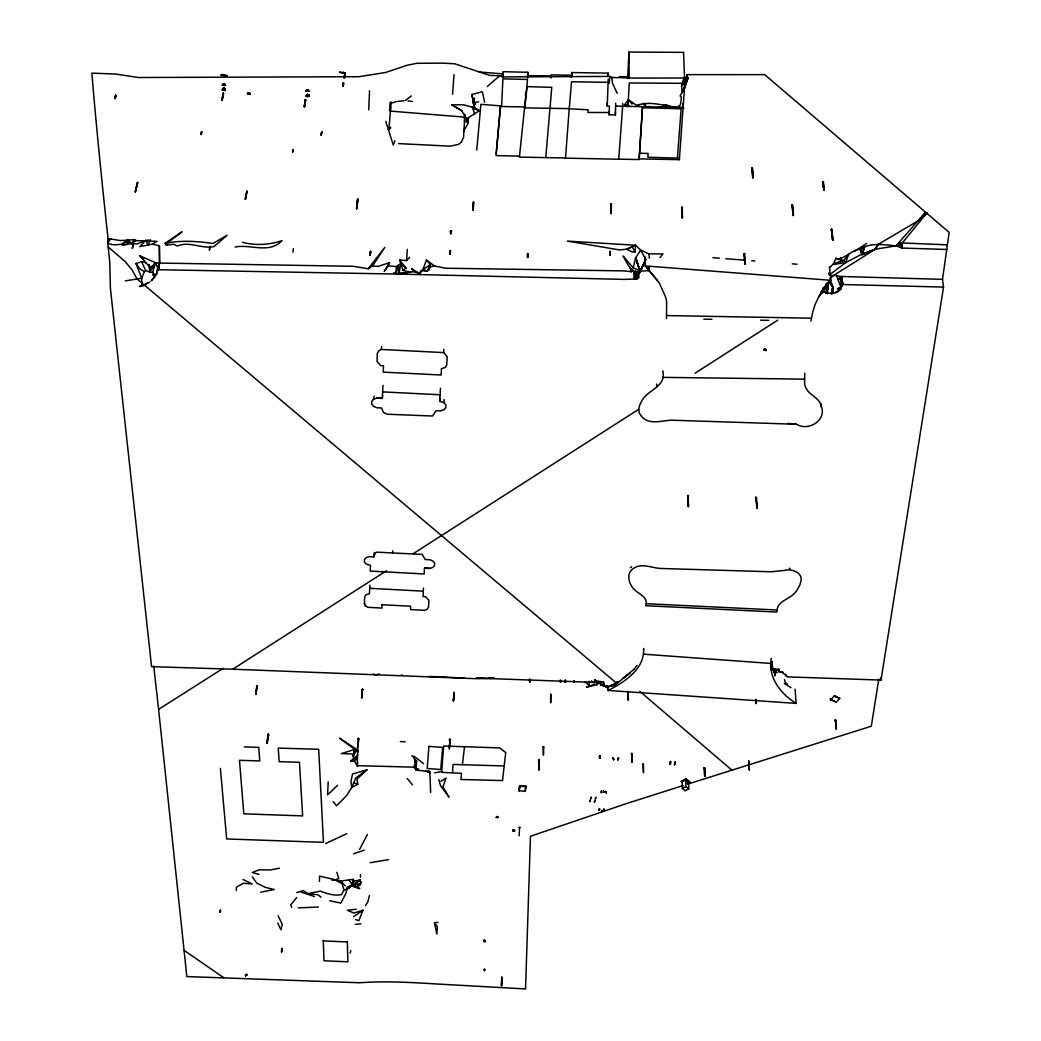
<?xml version="1.0" encoding="UTF-8"?>
<svg xmlns="http://www.w3.org/2000/svg" width="1041" height="1041" viewBox="0 0 1041 1041"><rect width="100%" height="100%" fill="white"/><g stroke="black" fill="none" stroke-linecap="round" stroke-linejoin="round"><path stroke-width="1.5" d="M615.686 103.202L615.4 114.861L609.037 114.731L609.414 106.143L607.241 106.078L607.254 103.085M606.343 792.956L605.953 791.264L606.343 792.865M607.241 106.078L608.217 79.285M608.217 76.214L608.217 73.143L571.717 72.545L571.301 77.359M795.09 689.246L796.131 703.391L608.048 690.443L608.048 685.759M609.037 114.731L609.037 111.569M609.844 255.162L609.948 251.362L610.065 255.266M804.758 373.238L804.602 384.207A30.215 23.071 -6.5 0 0 805.786 387.59C809.221 395.788 820.009 397.389 821.453 407.096A21.445 16.253 -5.3 0 1 822.091 408.788C824.732 421.163 808.506 430.467 798.018 425.027A14.548 11.009 -5.4 0 1 796.43 424.26L671.198 420.187C661.165 420.642 647.619 425.821 640.54 414.93C636.832 410.453 639.734 404.689 642.05 400.304C648.374 389.49 666.591 386.523 662.831 370.856M222.345 90.203C221.317 88.745 225.468 92.102 225.233 89.76L224.44 88.186L225.233 89.916L222.358 89.643L224.544 88.589L222.878 88.095M222.514 85.141C230.764 85.466 218.545 86.117 223.711 83.97L225.416 84.92L222.527 84.503M224.622 89.214L224.166 88.095L223.438 88.875L224.622 89.058M222.488 85.232L223.711 83.97M224.27 88.16L223.828 88.784L224.466 88.134M225.39 85.479L224.648 83.84M601.451 810.432L601.828 811.967L601.997 810.497M603.39 810.627L603.728 809.013M603.637 791.004L604.027 792.422L603.637 790.874M596.961 681.53L607.241 687.711L607.241 686.318L607.241 687.711L618.094 681.595L615.791 684.497L613.032 685.967L610.299 685.824L612.681 684.64M670.586 761.439L670.3 762.767L670.43 761.426M771.264 658.289C767.842 677.496 780.49 693.735 796.131 703.391M598.77 810.236L599.564 808.74L599.356 810.288M599.681 756.234L600.084 758.069L600.163 756.247L599.616 756.924M599.564 808.74L598.926 810.249M600.084 758.069L600.163 756.247M600.553 685.108L600.722 682.623M600.709 685.121L600.397 682.415M601.086 792.63L601.308 790.978L601.672 792.578M670.352 762.207L670.495 762.22M772.695 669.389L771.342 669.519L772.63 669.428L771.342 669.519L772.253 669.142L771.902 661.464L772.786 669.051L771.342 669.519L778.954 669.168L779.032 671.64L782.481 672.473L787.321 676.871L881.011 680.085L943.536 287.082L942.495 279.352L949.158 232.416L764.706 74.653L687.073 74.614L685.277 80.912L684.783 80.131L688.166 77.815L686.852 76.331L687.073 74.614M594.398 802.038L595.192 800.438L594.398 801.947M595.322 798.824L596.09 797.224L595.322 798.72M608.048 690.443C623.624 682.727 644.717 669.246 643.624 648.959M305.768 91.074L308.722 91.14L307.681 89.851L305.755 91.166L307.55 89.838L308.709 91.218L305.755 91.166C307.485 88.615 310.517 92.714 305.729 90.476M306.067 96.071C314.161 94.106 303.23 99.611 307.329 94.341M307.238 95.095C307.589 93.794 306.366 96.11 308.11 95.46L309.021 96.123L306.041 95.473M590.559 800.152L589.766 801.752L589.974 800.1M947.037 249.476L902.274 248.07L902.3 242.943L926.945 212.871M560.748 682.297L560.188 680.215L560.8 680.489M574.138 680.814L574.111 682.245L574.294 680.827M268.175 734.907L268.188 734.204L267.901 735.076M777.093 610.885C777.002 601.23 788.857 599.564 793.997 593.695A9.369 6.701 -3.5 0 0 795.701 591.822L796.261 591.21A82.473 59.74 -2.3 0 0 797.653 589.193L799.839 585.003A56.461 40.677 -2.7 0 0 800.477 582.791C804.264 573.123 792.201 568.204 784.537 570.429L771.147 571.782L660.384 568.451C651.731 567.97 641.373 562.556 633.279 568.568C626.942 572.407 628.113 581.516 632.069 586.773C635.986 593.76 648.985 595.738 645.797 605.706L776.677 612.056L777.172 610.013L645.98 603.702M392.639 552.966L376.907 552.133L375.411 553.07L373.628 556.909L369.23 556.636L366.237 557.612L364.441 559.538L364.415 561.919L366.185 564.066L370.466 565.315L370.206 571.067L424.194 573.955L424.455 568.139L429.621 568.386L432.718 567.475L434.565 565.549L434.631 563.181L432.913 561.021L429.907 559.772L425.249 559.538L422.165 554.411L392.639 552.966L392.847 550.754M564.99 682.441L565.068 680.15L564.99 682.349M565.562 682.323L565.211 680.15L565.692 680.762M236.346 890.536L236.411 887.257L243.178 883.275L252.13 883.952L242.956 879.476M268.708 735.18L267.693 735.089L268.63 735.336M323.257 940.257L323.985 960.752L347.863 961.832L347.33 941.324M409.634 257.4L406.563 260.601L399.588 259.951L400.811 263.334L397.87 265.559L399.067 273.367L399.197 266.873L398.508 273.419L393.628 273.002L397.05 274.069L624.08 279.391L637.17 278.962L638.693 277.309L637.573 272.3C629.428 270.79 626.955 262.241 623.065 255.995L633.175 267.888L639.2 270.218L639.734 269.606L635.635 257.908L640.644 250.048L635.57 245.247L567.449 241.109L619.525 249.931L626.773 249.215L635.57 245.247L635.01 251.987L632.147 251.961L626.773 249.215L635.57 245.247M571.626 77.151L571.717 72.545M415.19 767.191L357.284 765.655L357.714 747.074M550.676 694.295L550.676 702.87L550.832 694.295M360.42 877.199L360.485 874.622M543.493 755.063L543.441 746.618L543.376 754.946M307.707 89.825L306.926 90.125L307.681 89.864M307.524 90.073L306.926 90.125M307.811 90.476L306.679 90.411L307.511 89.955M308.878 94.575L307.941 95.069L308.995 95.993M519.706 785.942L519.121 790.978L519.641 785.851L525.887 786.371L525.861 787.543L525.718 786.358M539.472 759.917L539.004 761.843L538.535 759.787M538.704 759.696L538.822 769.937L539.147 761.465M538.822 769.937L538.926 759.67M539.407 761.622L539.212 759.696M305.481 100.118L305.286 100.743M381.982 604.678L381.969 608.061L367.668 607.293L365.69 605.901L364.441 603.715L364.662 596.896L365.846 594.853L369.451 593.708L369.867 585.224M450.506 233.691L451.13 231.479L451.104 233.678L450.454 231.544M221.486 74.796L223.841 74.952L223.815 75.759L221.278 75.303L222.175 74.418L221.213 75.199M551.014 78.062L551.105 74.874L569.921 75.186M825.734 285.078L826.554 291.948L825.773 292.586L824.173 291.74L824.329 286.9L822.871 288.357L822.976 291.74L818.89 296.763M329.828 900.764L340.888 903.107L345.95 893.256L347.33 887.544L353.042 885.331L353.433 879.346L340.836 881.024L319.6 876.132L319.418 881.389M525.367 791.121L525.64 787.113L525.289 791.433L519.121 790.613M529.583 682.115L529.635 680.267L530.103 681.998M530.181 680.046C527.891 680.892 531.365 681.829 530.207 679.448M519.134 835.871L519.563 827.569M603.116 682.154L604.522 686.097L603.533 681.816L594.697 681.269L594.658 682.389L476.336 678.081L483.883 678.159M268.37 735.284L268.409 734.465M512.901 831.108L514.853 830.965L514.202 829.781L513.226 830.562M514.371 830.926L514.332 829.716L513.044 829.872L514.449 830.002M514.176 830.406L512.706 830.588M519.108 790.809L519.771 786.397L525.874 786.41M519.615 786.358L519.745 786.866M670.443 763.196L670.378 762.441L670.352 764.445M513.447 831.069L513.252 829.937M383.257 372.118L383.504 365.794L380.681 365.651L377.037 361.422L377.31 353.354L378.69 350.856L381.136 349.451L443.778 352.6L447.201 356.829L446.732 364.897L445.47 367.395L441.436 368.683L441.124 375.007L383.465 372.131M501.684 977.356L501.619 985.827L501.879 977.174M618.094 758.082L617.951 759.995M307.459 94.445L307.98 95.017L306.965 95.265L307.837 95.134M527.553 257.439L527.644 253.497L527.462 257.231M527.826 257.387L527.618 253.523M608.1 76.019L608.217 73.143M627.658 78.582L628.946 52.05L683.547 52.388L684.783 83.345L683.143 107.47L622.661 106.273L618.718 159.221L565.51 158.141L569.219 108.628L524.716 107.874L524.924 103.072M307.954 94.9L307.212 95.017L307.615 94.497M368.722 109.878L369.542 90.749M382.971 385.287L382.307 398.378L376.842 398.117L373.576 399.171L371.741 401.41L371.728 404.051L373.511 406.367L376.699 407.747L381.605 407.981L383.426 412.379L387.044 414.214L432.535 416.023L436.101 410.727L440.668 410.935L443.843 409.842L445.821 407.682L445.912 405.027L444.078 402.646L439.666 401.332L440.46 388.228M496.167 817.497L498.105 817.601L497.663 816.847M497.637 817.471L497.741 816.534M497.715 817.159L496.219 817.068M525.653 92.714L525.523 95.733L525.835 93.169M527.592 78.023L527.839 72.297L503.297 71.699L502.972 76.474M496.622 817.38L496.726 816.456M344.324 72.623L345.052 73.117L339.73 72.441M342.762 72.805L344.987 73.013L342.723 72.493L344.987 73.026L344.493 76.969L345 72.974L342.801 72.532M328.201 781.791L327.603 794.869L337.609 785.304M485.418 941.585L483.597 941.454M483.779 940.517C486.876 940.062 483.61 942.378 483.805 939.906M484.039 941.467L484.117 940.583L485.067 940.674L484.989 941.571M484.351 970.732L484.625 969.067M643.611 649.584L643.676 648.374M282.02 949.548L281.76 948.52L281.682 951.955M396.387 266.574L396.035 273.419L397.87 265.559L396.387 266.574L387.981 265.858L384.233 271.467L389.581 262.592L378.104 266.405L372.457 266.093L368.215 268.773L353.341 266.288L159.598 263.061L156.384 274.616L152.689 274.915L155.278 275.305L155.786 274.343M675.023 763.001L674.49 764.784L675.167 762.402M675.297 761.817L675.01 763.573M464.846 114.146L463.583 137.1L461.41 142.123L458.469 144.374L450.363 146.169L398.612 143.606M639.512 153.235L648.127 153.456L647.853 157.243L677.392 158.102L681.152 108.784L642.401 107.73L639.148 158.896L679.37 159.663L683.117 106.716M357.909 739.24L358.403 738.941M423.479 588.061L422.997 596.584L425.613 596.727L428.905 600.345L428.528 607.163L427.226 609.258L424.884 610.351L410.57 609.584L410.635 606.2L382.06 604.73M627.931 106.546L629.258 82.955L684.783 83.345M675.258 762.546L675.154 761.817M223.88 75.655L223.399 74.705M502.165 77.06L502.348 73.859L479.328 71.985M502.972 77.424L503.297 71.699M527.566 76.93L527.839 72.297M642.557 106.716L639.148 159.559L618.718 159.143M450.219 740.854L450.402 739.214L449.725 740.945L449.4 739.019M449.296 748.791L449.998 739.448M453.499 700.944L453.967 692.395M453.382 700.814L454.11 692.395M454.253 692.512L453.421 700.788M529.635 680.267L529.596 680.983L530.142 680.267M406.563 260.601L407.33 249.333M472.9 210.035L473.46 201.863M473.069 210.191L473.551 201.941L473.291 210.035M519.446 156.111L496.05 155.603L500.474 106.468L501.606 106.533L502.894 78.856L527.527 79.454L519.407 157.1L565.523 157.985M674.828 763.235L674.49 764.784M388.983 128.472L391.195 102.161M422.581 270.725L427.031 271.141L428.996 270.048L430.206 266.86L430.375 264.518L426.407 260.042L422.854 269.697L419.744 273.588L414.162 271.675L399.067 273.367L397.87 265.559M452.601 94.289L454.006 74.627M411.872 755.636L416.634 761.205L416.14 767.594L414.93 768.245L414.201 765.395M594.827 680.046L594.658 682.389L595.075 679.903M463.57 131.244L468.125 123.202L468.528 117.555L479.433 110.671L476.257 108.641M452.484 772.63L453.095 764.445L504.156 765.942L505.718 752.539L499.732 747.919L443.687 746.02L441.631 772.344L461.488 773.307L460.864 779.475L502.53 780.555L504.156 765.942M607.085 686.305L607.58 687.177M451.065 231.544L451.104 233.678M451.182 231.18L450.467 231.128C449.504 233.626 452.354 232.572 451.221 230.595M449.933 253.978L450.219 250.413L450.063 254.29M449.998 254.342L450.558 250.582M439.666 401.332L439.901 398.287M414.969 767.829L418.378 769.39L415.984 769.976L414.969 767.829L418.378 769.39M474.501 98.14L474.149 102.512L475.516 104.074L473.954 104.894L475.112 109.149L479.433 110.671M670.352 764.354L670.547 762.598M545.77 157.555L551.769 87.34L527.11 86.624L524.716 107.874M613.188 757.978L613.696 759.826L613.331 757.991M829.404 268.018L833.425 263.789L836.014 258.259C842.937 262.566 861.558 239.742 862.273 254.186L875.091 249.254L896.093 245.845L902.118 242.93L902.04 245.702L902.3 242.943L947.141 244.843M476.752 150.099L480.903 104.321L500.513 105.896L496.193 153.652M150.477 239.729L148.186 244.856L145.766 240.471L136.97 243.971L131.374 243.581L127.614 240.055L127.21 244.375L122.994 245.312L121.537 244.193C117.178 244.804 104.542 246.47 108.394 238.649L120.665 240.601L134.549 239.599L136.033 240.588L156.957 241.343L152.337 244.128L139.793 246.639L145.766 240.471L148.902 239.977M154.927 276.828L151.244 280.836L155.278 275.305L152.676 272.547L149.917 272.248L150.333 267.836L148.967 264.427M350.791 950.628L350.231 953.114M357.284 765.655L357.597 762.467M361.591 697.834L362.424 689.363M358.13 738.485L358.156 739.383M357.505 747.659L358.416 738.316M357.636 747.672L358.82 739.188M358.716 738.524L358.364 739.357M666.487 318.455L666.643 301.669A87.678 69.552 0.1 0 0 665.524 296.802L659.226 282.853L645.173 265.91L645.017 256.919M247.446 94.263L248.2 93.091L249.45 93.235L249.931 94.523L247.433 93.56L249.957 93.287M382.62 395.346L382.307 398.378L376.842 398.117M822.702 288.917L822.976 291.74L824.303 287.732L825.539 287.823L822.937 288.435L822.976 291.74M821.349 292.391C825.474 284.18 815.545 302.241 814.543 306.275A156.54 119.481 -10.3 0 0 813.281 310.387L812.514 313.081A144.634 110.697 -10.1 0 0 811.694 317.271L810.926 321.083M403.023 270.465L405.99 268.162L400.811 263.334L403.023 270.465L410.284 272.156L397.05 274.069L158.362 269.723L159.494 263.126M370.57 251.727L370.023 254.967M370.323 251.349L370.258 255.071M370.505 251.362L370.154 255.279L370.674 251.519M462.399 764.693L464.481 746.852M519.888 827.491L518.938 827.465L519.81 827.608M830.38 275.514L836.496 275.488L837.966 279.391L841.831 276.503L842.338 286.093L840.92 287.238L837.966 279.391L841.206 277.179L840.92 287.238L837.55 288.656L840.321 289.775L841.245 288.396L837.55 288.656M281.473 952.073L281.903 948.611M599.525 757.991L599.694 756.612M613.214 757.783L613.201 757.653M609.128 83.592L609.987 76.422L503.831 76.93L499.719 75.694L489.738 75.42L454.787 63.813L443.05 63.137L416.79 63.306L407.161 65.232L385.586 72.493L358.872 76.709L138.141 77.515L115.889 74.054L91.842 73.13C96.488 128.42 102.031 183.619 108.082 238.805L110.827 238.779L107.822 242.67M632.095 104.074L628.452 99.793L624.522 104.777L629.18 106.182L627.84 104.816L628.452 99.793L636.741 105.492L639.708 104.529M152.337 244.128L159.377 245.767L159.598 263.061L158.362 269.723L159.13 263.386L155.46 262.696L139.975 255.878L150.333 267.836L155.46 262.696L157.712 268.136L156.384 274.616M594.554 801.96L594.736 800.412M901.675 247.42C902.547 245.377 903.757 239.404 896.093 245.845C884.941 244.804 869.391 242.28 860.608 249.215M357.557 199.104L356.751 208.681M357.649 199.039L356.543 208.838L357.831 199.052M356.725 208.851L358 199.208M613.305 758.199L613.696 759.826M305.403 99.572L305.104 100.261M344.974 73.82L344.311 76.852M246.769 975.287C247.081 972.242 245.077 978.254 245.663 974.259M245.702 975.898L246.847 974.675M862.273 254.186L864.511 246.795L860.139 249.202L862.104 254.72L864.511 246.795L860.347 249.254M354.617 757.223L354.382 758.993L350.726 761.374L353.081 761.309L354.46 759.501L350.726 761.374L352.665 759.292M590.663 798.538L591.457 797.029L591.249 798.577M344.298 78.283L344.909 73.716L344.259 78.231M267.992 734.308L267.069 743.443L268.591 734.36M267.069 743.443L268.279 734.139M594.958 680.163L594.658 682.389L594.632 679.981M824.706 287.732L824.173 291.74L823.262 291.311M601.529 792.565L601.75 791.004M603.975 810.679L604.196 809.039M255.956 694.321L256.828 685.85M255.735 694.36L256.971 685.863M255.878 694.36L257.127 685.98M342.905 86L343.439 82.72L343.361 86.117M343.088 86.169L343.348 82.786M343.621 82.733L343.153 86.117M617.912 758.264L618.627 758.434L617.807 759.982M219.898 911.278C221.525 911.252 219.222 912.111 220.497 911.265M220.458 912.202L219.989 910.667M220.549 909.886L220.002 912.306M339.639 71.972L341.995 72.597M840.712 288.227L838.395 291.402L831.356 293.809L832.813 286.913L830.406 280.055M683.443 53.065L683.547 52.388M321.07 134.94L321.708 132.025M321.253 135.109L321.812 131.647L321.318 135.057M293.341 248.63L292.989 252.182M158.362 269.723L159.39 263.061M631.353 753.567L632.316 753.684L631.458 753.411M309.008 96.214L308.995 95.538M305.69 99.962L304.479 106.885L305.195 99.728M305.104 100.561L304.297 106.872L305.195 100.339M305.703 100.574L305.807 99.871M292.599 151.882L293.198 149.397M292.677 152.272L293.263 149.8M688.595 495.945L687.567 495.555L688.413 496.05M373.628 556.909L374.37 552.472M878.773 679.174L871.304 726.215L687.737 784.12M399.067 273.367L400.811 263.334M484.117 940.583L485.067 940.674M245.234 199.182L246.743 191.167M245.403 199.351L246.925 191.18M245.481 199.299L247.094 191.336M637.99 274.277L638.549 277.661L637.821 274.59M704.77 768.154L703.898 767.803L704.601 768.245M249.293 94.302L249.45 93.235M247.433 93.56C250.79 95.473 250.178 92.024 247.745 92.987L247.992 93.729M248.044 94.184L248.2 93.091M825.071 287.511L825.513 285.182M209.358 249.866L210.035 246.613M209.514 250.178L209.905 246.288M373.576 399.171L374.161 396.153M402.294 675.036L400.98 675.258M222.826 94.132L222.943 93.287M223.268 93.039L221.941 100.443L223.464 94.119M221.941 100.443L223.281 93.937M223.62 93.248L222.019 100.391M225.39 84.855L222.514 84.581M225.22 89.851L222.345 89.578M224.01 75.16L227.042 75.967L224.114 75.043M381.136 349.451L381.8 346.289M607.241 687.711L607.541 686.253M201.434 131.7L201.004 134.562L201.681 132.116M201.616 131.713L201.095 134.185M358.533 739.357L358.325 738.368M362.502 689.116L362.138 689.428M591.704 680.892L591.457 682.063L595.244 682.766L595.036 679.916L595.738 680.879M669.753 764.406L670.105 762.754M833.268 293.185L832.813 286.913L828.727 281.278L827.361 293.588L825.773 292.586M107.835 243.1L108.199 246.964L125.167 261.564L132.064 269.918L137.074 278.962L144.074 284.87L146.43 284.258L143.957 284.935L149.748 282.085M670.196 764.341L670.313 762.832M831.356 293.809L832.813 286.913L828.753 281.265L832.813 286.913M132.129 248.213L133.209 244.479L132.571 248.318M137.399 182.396L135.278 192.104L137.763 182.565M137.581 182.409L135.369 191.739M353.094 754.035L341.344 753.606L354.734 749.39L353.159 756.534L354.734 749.39L339.561 738.173L358.091 750.366M369.399 895.559L367.915 901.74L365.456 905.67M268.084 735.05L268.188 734.204M636.741 105.492C650.742 100.118 665.706 106.82 680.02 107.418L678.706 106.052L680.398 104.894L681.439 97.334L680.124 95.954L682.154 92.259L681.556 85.791L684.184 77.359L685.277 80.912L688.166 77.815L683.521 91.283M633.175 267.888L635.635 257.908L640.267 271.74L638.25 275.787L637.586 272.156L639.708 269.619L640.267 271.74M114.692 98.427L115.564 95.173M114.874 98.596L115.746 95.186M115.928 95.356L115.057 98.609L115.941 95.512M152.676 272.547L155.46 262.696L149.917 272.248L145.753 270.478L141.498 261.694L135.981 263.529L141.706 278.207L141.849 285.338L139.377 286.548L144.309 285.403L141.849 285.338M366.952 769.82L356.959 779.136L357.805 784.224L351.754 787.464L355.801 777.952L366.952 769.82L352.574 773.97L350.908 781.401L351.754 787.464L346.575 795.636L336.542 805.799L333.172 801.674M353.433 879.346L351.988 884.173L356.373 886.724L359.965 885.357L361.266 882.195L359.093 880.699L353.042 885.331M157.712 268.136L159.13 263.386M862.208 253.978L845.669 262.605L829.794 274.629M864.511 246.795L862.247 254.069L864.511 246.795L860.712 249.28M683.768 83.111L684.783 80.131M685.277 80.912L686.852 76.331M394.825 140.743L393.264 145.037L385.795 121.342M845.669 262.605L848.714 254.29L843.809 260.406L833.542 264.44L845.669 262.605L843.809 260.406M354.109 758.59L353.081 761.309L357.766 754.712M356.334 909.222L347.369 910.263L353.862 913.035L362.945 910.25L358.911 920.621L355.619 919.541M836.404 702.35L830.315 698.914M145.753 270.478L144.348 271.636L141.706 278.207L125.245 280.888M682.154 92.259L688.166 77.815L684.913 81.367M350.752 886.177L353.133 885.344L359.77 888.65L350.908 885.839L347.33 887.544L349.581 887.674L350.531 885.436M525.718 786.41L525.861 787.543M640.176 271.285L635.635 257.908L640.176 271.285L645.758 259.443L640.644 250.048L648.829 253.822L662.974 253.939L659.942 257.595M640.41 271.259L645.758 259.443L640.306 271.207L649.181 270.569L657.105 279.977M223.425 75.355L224.153 75.303L223.36 75.446M353.367 881.22L354.213 884.538L360.264 879.957L353.367 881.22L351.988 884.173L348.774 879.996M390.765 107.73L389.542 110.216L390.128 102.46L393.212 102.747M387.981 265.858L389.581 262.592M353.159 756.534L355.866 751.082L354.734 749.923M223.945 74.991L222.774 74.549M357.649 766.449L354.395 761.088L355.827 757.249L354.382 758.993L353.159 758.212M684.184 77.359L683.26 84.607L681.556 85.791M367.395 834.492L359.6 849.417M331.962 880.205L335.384 880.244L341.995 883.471L343.959 889.925L341.448 894.674C334.265 896.015 326.978 893.659 320.316 891.135L307.707 893.659L303.347 890.576L296.711 892.605M617.144 681.92L615.791 684.497L634.268 669.025M830.575 698.836L830.9 699.773L834.309 695.778L839.801 698.498L834.388 695.961M830.9 699.773L830.445 698.901M834.414 696.338L837.159 696.819M837.445 701.009L839.71 697.977M841.245 288.396L835.337 292.95M129.058 241.226L127.21 244.375L131.374 243.581L136.033 240.588M166.365 245.169L168.174 242.241L182.084 231.792L165.077 243.321L166.365 245.169L173.418 244.271L177.595 246.014C189.553 240.744 201.824 249.346 214.069 246.509L227.094 235.292L213.002 243.477C197.322 241.161 180.679 240.159 165.077 243.321M372.457 266.093L384.819 247.381L368.215 268.773M224.114 75.186L222.267 75.03M822.286 290.166L830.861 280.315L829.43 266.73M763.912 349.737L766.241 350.218L764.706 348.969L764.38 349.932M763.912 349.854L766.241 350.218M349.581 887.674L350.908 885.839L347.304 889.157L343.959 889.925M223.958 75.512L226.964 75.863M430.206 266.86L434.526 265.949L445.353 268.227L624.001 270.894L631.562 271.753L632.577 270.387L633.917 271.961L635.791 278.689L635.713 271.441L633.943 271.935L634.021 279.079M634.307 668.999L636.988 665.407M296.62 897.563L290.686 905.058L291.727 907.323M134.549 239.599L131.374 243.581L127.614 240.055L121.537 244.193M226.691 75.668L223.841 74.952M605.94 686.383L606.422 685.798L606.291 686.956L606.422 686.188M221.265 74.796L221.837 74.575M925.15 212.494L896.093 245.845L902.274 248.07M122.994 245.312L127.614 240.055M464.338 120.6L468.125 123.202L466.915 119.325L468.528 117.555M901.961 248.005L899.008 246.21L902.118 242.93M344.61 72.779L342.697 72.519L344.922 72.896M390.492 127.288L388.241 129.605L390.739 127.77M356.373 886.724L361.266 882.195M825.461 293.028L826.554 291.948L827.543 293.094L831.343 293.328M594.242 684.379L586.525 687.177L597.014 684.718L599.447 682.336M782.155 671.744L781.388 672.486L782.949 672.252L782.155 671.744L782.481 672.473M765.734 349.425L765.955 350.765M354.395 761.088L357.271 758.512M829.924 278.689L833.477 275.527L875.299 249.241L878.11 244.414L917.694 221.082L927.297 213.184M487.318 86.546L499.719 75.694M627.476 674.724L623.117 678.277L630.286 672.954M842.338 286.093L841.063 279.352L837.966 279.391L841.245 276.75L842.69 284.518L943.536 287.082M145.961 284.258L147.38 283.126M777.731 320.147L695.089 373.185M826.736 283.399L827.946 282.462M405.209 100.6L411.351 95.915M226.691 75.746L224.153 75.303M630.391 567.67L631.666 566.694M778.954 669.168L779.032 671.64L778.356 669.923L770.821 669.064L778.577 670.196M645.654 106.143L644.028 107.275L649.935 106.442M658.94 106.572L663.481 107.47L666.8 105.18L672.408 108.134L671.094 106.768M422.854 269.697L430.375 264.518L427.031 271.141L422.854 269.697L420.59 271.011L419.744 273.588L411.624 268.734L414.162 271.675M353.55 916.705L362.945 910.25M841.258 277.153L837.966 279.391L841.258 277.153L842.69 284.518L841.857 276.49L942.495 279.352M610.911 203.906L611.262 213.561L611.379 203.867M610.286 251.532L610 255.318M609.948 251.362L609.909 255.11M682.089 217.751L681.751 207.302M752.461 168.095L752.903 177.699M648.946 270.465L648.946 267.42L648.946 270.465L646.786 267.459L648.842 270.4M854.323 251.558L866.633 243.49M823.132 181.902L824.004 190.191L823.054 181.954M823.106 182.578C824.966 180.861 820.802 182.175 823.366 182.539M823.912 189.852L822.95 181.889M683.104 785.565L626.656 803.509L530.468 836.261L525.549 988.95L433.381 983.797C408.488 982.223 384.051 981.012 359.522 982.756L186.833 976.575L158.596 709.376L223.151 668.348M793.463 215.357L792.383 204.869M744.822 264.193L744.172 253.666M837.966 279.391L841.206 277.309L842.69 284.518L841.701 276.464M386.562 570.702L232.729 669.194L151.557 666.656L110.385 288.136L109.773 262.202L108.199 246.964M831.59 229.15C829.677 230.699 833.802 229.449 831.33 229.176M413.368 553.578L638.719 409.295M440.994 781.297L446.055 778.056L442.919 786.827L449.048 797.146L440.59 785.773L438.768 779.514M832.527 240.042L831.525 229.436L832.995 239.99M359.093 880.699L360.264 879.957M862.195 254.355L875.091 249.254L878.11 244.414L875.091 249.254L861.974 254.798L860.139 249.202M902 245.845L899.008 246.21M362.255 689.467L362.919 689.363M687.932 495.568L688.348 506.46M756.365 497.624L757.054 508.463L756.169 497.403M756.859 508.242L756.026 497.494M682.18 781.609L685.72 779.644L688.556 781.999L688.765 788.857L685.212 790.822L682.375 788.466L682.18 781.609L685.72 779.644L687.164 780.841M449.309 740.502L449.855 740.958M449.348 748.765L449.92 740.724M543.571 747.113L543.038 746.657L543.779 747.1M628.322 700.007L627.996 691.458M628.322 699.916L628.283 691.588M538.431 761.413L539.251 761.231M682.375 788.466L685.915 786.502L685.72 779.644M774.439 672.967L774.621 669.012M631.653 753.58L631.991 762.155L631.705 753.658M774.803 675.661L774.387 668.882L774.946 675.687M631.9 762.103L632.004 753.762M643.156 764.081L643.481 763.821M830.926 700.151L830.952 699.513M704.887 776.261L704.692 767.646M680.918 781.466L685.863 778.772L689.819 782.051L687.346 783.444M687.346 783.366L689.819 782.051L685.863 778.837M704.731 776.157L704.197 767.92M748.648 761.478L749.312 770.015L748.947 761.596M835.611 720.346C833.594 721.309 837.276 720.919 835.389 720.372M835.429 719.734L836.326 729.234L835.559 719.747M501.372 985.632L501.84 977.356M335.254 880.035L338.767 878.292L336.816 872.306M245.377 975.651L246.756 974.988M325.534 843.613L346.809 833.659M569.895 76.527L572.368 75.381M896.093 245.845L902.222 242.995M246.535 974.428L246.118 974.988M394.24 102.369L396.27 101.615M353.667 853.815L364.22 850.107M833.425 263.789L842.507 260.875L840.503 257.478M633.917 271.961L637.665 272.117L638.51 276.268L637.782 272.677L635.713 271.441L635.973 278.715M373.407 674.126L375.788 674.854L379.21 674.008M308.865 94.731L307.668 94.614M602.843 685.694L604.274 685.629L602.843 685.694L600.384 682.87M473.954 104.894L471.768 94.497L482.412 91.751L484.599 102.239M159.559 263.074L159.377 245.767M434.618 772.838L441.905 771.42M260.731 892.176L274.29 889.535L265.52 887.413L256.737 883.132L252.377 876.86M279.404 868.207L270.4 869.951L259.261 869.795L252.273 872.501L258.988 874.401M415.984 769.976L428.853 771.615L429.894 772.956L430.636 792.448M370.232 862.69L388.605 859.619M354.213 884.538L357.662 883.978L358.768 884.733M513.473 830.445L514.397 830.302M478.665 101.836L474.149 102.512L471.768 94.497M484.117 969.561L484.768 970.68M484.742 969.639L484.117 969.444M771.342 669.519L772.539 669.376M397.766 101.445L403.726 100.769M663.481 107.47L666.357 107.158M355.293 924.369L360.889 923.822M434.487 922.638L437.428 926.815L436.83 934.05L434.487 922.638L437.858 922.365M684.614 78.049L685.72 78.01M427.669 771.823L430.037 771.654M235.123 247.003C250.816 243.919 269.112 254.212 281.955 240.679C269.294 244.882 255.435 245.767 242.475 242.319M298.26 907.843L318.403 907.062M609.987 76.422L611.835 77.463L634.216 78.075L684.028 78.023M663.716 105.219L666.8 105.18M609.115 112.519L587.931 112.454L588.191 109.826L569.219 108.771L571.535 81.758L608.204 82.356M466.915 119.325L461.67 110.671L451.846 104.829L463.583 104.803L475.203 107.952M624.522 104.777L627.84 104.816M488.411 678.212L494.436 678.277L476.218 678.693L232.729 669.194M627.736 76.865L619.473 76.644M662.518 377.363L804.407 379.145M501.606 106.533L524.755 106.898M527.709 75.577L551.079 75.941M666.826 315.566L811.577 318.195M703.794 319.158L711.914 319.314M760.568 320.199L768.687 320.355M305.716 90.567L308.696 90.541L308.709 91.218M306.028 95.564L308.969 95.629M429.543 676.429L464.494 678.029M244.232 746.878L258.767 747.373L259.756 760.945L239.482 760.307L243.815 813.828L302.645 815.897L299.457 762.285L279.157 761.635L278.233 748.076L318.676 749.299L323.452 842.338L226.665 838.955L220.38 768.427M249.346 93.794L249.931 94.523M603.533 681.816L594.697 681.269M429.621 568.386L424.455 568.139M615.699 106.052L622.661 106.351L622.635 103.462M323.191 940.882L347.265 941.962M382.581 391.884L440.005 394.76M369.633 588.308L423.297 591.171M502.269 75.147L503.389 75.212M400.343 741.543L405.144 741.817M483.649 941.311L485.483 941.428M643.52 654.177L770.965 663.455M560.266 682.18L560.292 680.293M618.029 758.486L618.627 758.525M712.903 257.7L719.383 258.194M725.85 258.702L745.278 260.211M751.745 260.705L754.985 260.966M792.201 263.854L797.055 264.232M645.173 265.91L830.861 280.315M390.18 111.088L464.611 117.126M223.854 88.524L224.544 88.589M796.43 424.26L787.816 423.349M307.707 893.659L317.791 894.7L321.044 897.147M408.124 100.951L412.483 101.484M645.823 103.97L643.013 103.41L646.968 107.522M141.498 261.694L145.714 262.657M836.496 275.488L841.349 276.685M355.866 751.082L358.273 751.797M836.365 701.985L831.095 699.851M774.647 672.85L774.66 671.9M301.265 892.111L314.473 896.522M744.003 254.16L744.822 253.497M354.317 782.949L357.805 784.224M637.586 272.156L635.713 271.441L636.09 278.624M836.014 258.259L842.507 260.875M464.091 118.01L466.941 119.181L468.125 123.202M821.909 293.146L821.089 292.014M704.471 768.037L704.627 776.391M628.139 699.825L627.905 691.51M749.234 769.793L748.778 761.413M688.491 506.603L688.179 495.529M789.377 568.165L790.093 568.698M425.821 770.613L429.894 772.956L428.892 770.522M527.631 257.387L527.969 253.809M451.846 104.829L461.67 110.671M682.323 217.868L682.024 207.25M144.348 271.636L139.377 268.539L135.981 263.529M784.328 683.43L790.991 687.685M772.383 669.649L777.107 672.746L773.229 668.764M223.633 977.629L184.153 950.407M426.407 260.042L434.526 265.949M529.414 679.018L530.403 679.747M413.863 756.078L423.583 763.652M639.812 691.328L732.044 770.288M637.847 273.21L635.713 271.441L636.519 278.611M685.915 786.502L688.765 788.857M787.308 684.106L785.187 682.258L784.511 679.578M139.975 255.878L143.632 259.053M414.409 759.279L416.634 761.205M616.871 683.43L144.087 284.844M585.003 681.712L589.414 685.902L588.972 681.204M399.588 259.951L405.99 268.162M829.222 274.017L829.248 273.093L829.378 274.16M340.836 881.024L345.17 885.878M407.161 778.499L412.496 784.849M682.532 106.794L683.846 108.433M364.441 603.715L365.69 605.901M464.442 115.668L466.941 119.181M201.798 132.038L201.212 134.406M643.572 772.539L643.338 763.977M756.26 703.521L756.065 699.409M414.721 761.648L416.413 764.354L414.565 760.62M774.465 673.046L774.257 669.025L774.426 671.939M475.516 104.074L472.861 99.585L472.718 101.81L475.112 109.149M610.937 213.249L611.028 203.685M682.48 217.764L682.18 207.419M745.213 264.206L744.445 253.614M830.406 698.771L830.848 699.604M632.447 247.224L635.01 251.987M831.837 229.762L832.865 240.211M831.473 229.606L832.683 240.198M824.056 190.022L823.288 182.058M822.845 181.954L823.743 189.956M778.434 669.454L779.774 672.109M826.554 291.948L827.361 293.588M278.103 915.69L282.293 924.395L280.875 929.73L277.752 923.068M617.157 93.287L612.446 83.046L611.835 77.463M826.007 283.438L828.454 289.008M630.052 267.966L631.562 271.753M778.408 670.001L779.032 671.64L778.668 670.248M785.734 674.1L786.567 676.416M771.836 666.253L772.786 669.051M472.289 107.002L474.709 114.172M414.943 763.534L416.14 767.594M841.284 277.257L842.69 284.518M638.25 275.787L637.639 272.261L635.713 271.441L636.91 278.988M148.746 264.791L149.917 272.248M596.584 681.725L597.014 684.718M648.829 253.822L649.441 258.233M153.717 666.058L158.596 709.376M637.756 274.759L638.198 278.155M832.136 291.623L832.371 293.679M880.764 677.717L881.011 680.085M829.326 273.171L829.43 274.134M829.17 273.015L829.222 274.382M774.816 672.005L774.933 673.085L774.452 669.168M821.115 403.934L821.453 407.096M792.526 205.038L793.437 215.5M792.201 204.856L793.151 215.565M792.097 204.921L793.008 215.396M752.292 167.926L753.007 177.764M752.109 167.913L752.825 177.751M752.018 167.978L752.669 177.582M774.595 669.09L774.816 672.109M744.276 253.601L744.979 264.349M770.626 666.032L770.834 669.168M835.116 719.891L835.168 720.671M774.218 669.038L774.53 672.161M755.883 699.409L756.065 703.625M682.987 103.488L683.143 107.47M681.842 207.237L682.258 217.92M679.266 156.566L679.37 159.663M688.023 495.516L688.413 506.642M656.754 384.051L656.819 387.096M643.195 763.964L643.338 772.565M628.946 52.05L629.206 78.322M444.065 399.601L444.078 402.646M443.765 349.386L443.778 352.6M615.387 111.751L615.4 114.861M611.21 203.698L611.262 213.561M599.408 756.3C599.265 758.577 601.698 755.245 599.408 756.3M824.446 287.771L824.173 291.74L824.446 287.771M428.918 746.358L427.2 768.479L440.733 769.52L442.698 747.425L428.918 746.358M362.489 689.337L361.721 697.86L362.489 689.337M756.521 497.741L755.61 497.403L756.521 497.741M764.38 348.8C763.795 351.142 767.724 348.813 764.38 348.8M748.713 761.179L749.273 761.596L748.713 761.179"/></g></svg>
